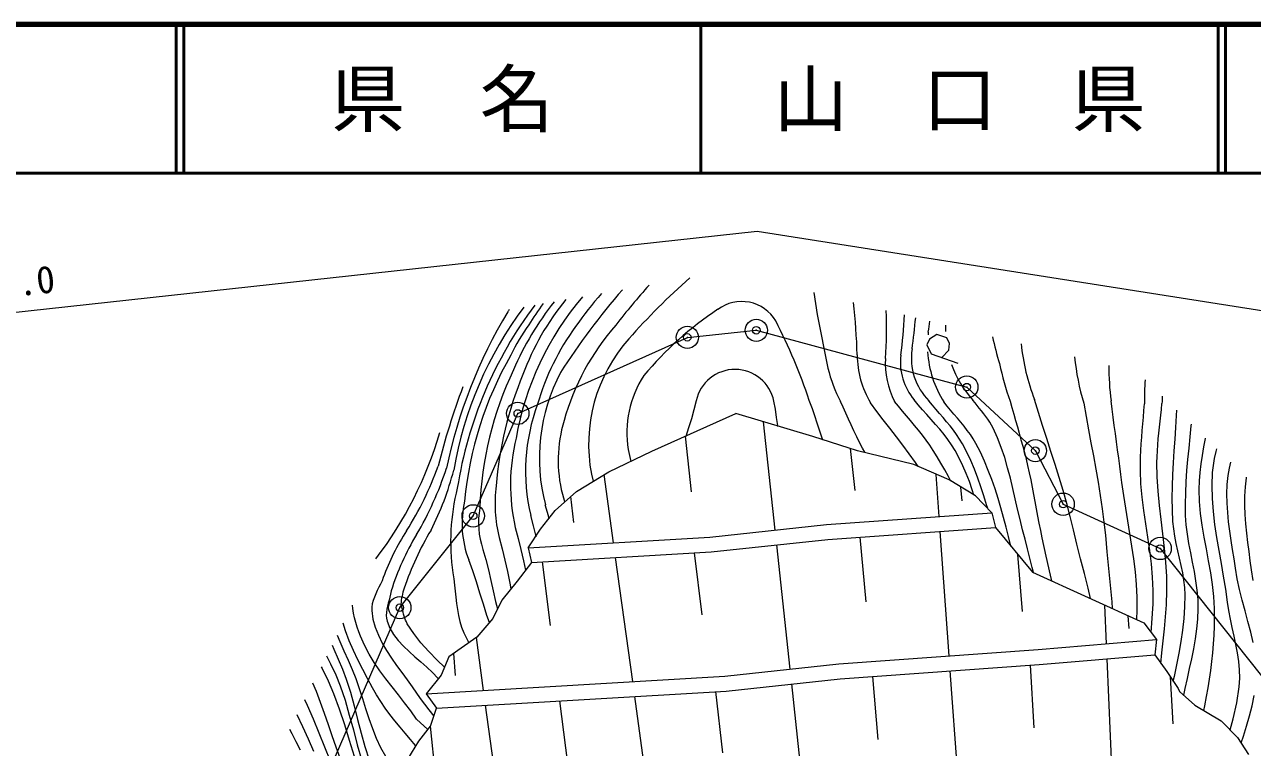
# Model space of a CAD drawing. Units: millimetres, scale not verified. Extents: x 40000 to 680000, y 20000 to 380000.
# Drawn here: x 287554 to 370049, y 331402 to 380000 of the extents above; entities that cross this region are included whole.
import ezdxf
from ezdxf.enums import TextEntityAlignment as Align

# ---------------------------------------------------------------- set-up
doc = ezdxf.new("R2010")
doc.units = ezdxf.units.MM
doc.header["$LTSCALE"] = 1000
doc.header["$PDMODE"] = 32
doc.header["$PDSIZE"] = 500
for name, color, linetype, lineweight in [('M-BGD', 7, 'Continuous', 13), ('M-BMK-ROW', 30, 'Continuous', 13), ('M-STR-HTXT', 7, 'Continuous', 13), ('M-TTL', 2, 'Continuous', 140), ('M-TTL-LINE', 7, 'Continuous', 50), ('M-TTL-TXT', 7, 'Continuous', 13)]:
    doc.layers.add(name, color=color, linetype=linetype, lineweight=lineweight)
doc.styles.add('ＭＳ ゴシック', font='')
doc.styles.get('ＭＳ ゴシック').set_extended_font_data('MS Gothic')

msp = doc.modelspace()

# ---------------------------------------------------------------- linework, layer by layer
at = {"layer": 'M-BGD'}
for p, q in [((360621, 354148), (360547, 354697)), ((360696, 353599), (360621, 354148)), ((362727, 353601), (362763, 354047)), ((362763, 354047), (362793, 354493)), ((364948, 354087), (364931, 353709)), ((329690, 351310), (335334, 353847)), ((340512, 352317), (335334, 353847)), ((337984, 346010), (337199, 353296)), ((360770, 353049), (360696, 353599)), ((362651, 352709), (362689, 353155)), ((362689, 353155), (362727, 353601)), ((364931, 353709), (364885, 352918)), ((365936, 353027), (365945, 353128)), ((332353, 348576), (331951, 352326)), ((343508, 351344), (340512, 352317)), ((360845, 352500), (360770, 353049)), ((360920, 351951), (360845, 352500)), ((362580, 351816), (362613, 352262)), ((362613, 352262), (362651, 352709)), ((364885, 352918), (364833, 352126)), ((365788, 351521), (365863, 352274)), ((365863, 352274), (365936, 353027)), ((343358, 348666), (343046, 351494)), ((360994, 351402), (360920, 351951)), ((362551, 351370), (362580, 351816)), ((364833, 352126), (364779, 351335)), ((365716, 350768), (365788, 351521)), ((366690, 351039), (366791, 351610)), ((366791, 351610), (366900, 352180)), ((366900, 352180), (366905, 352205)), ((367606, 351289), (367658, 351480)), ((326810, 349940), (329690, 351310)), ((328112, 351424), (328280, 350614)), ((347289, 350414), (343508, 351344)), ((361068, 350853), (360994, 351402)), ((361141, 350303), (361068, 350853)), ((362520, 350477), (362531, 350924)), ((362531, 350924), (362551, 351370)), ((364779, 351335), (364728, 350543)), ((365652, 350015), (365716, 350768)), ((366602, 350468), (366690, 351039)), ((367423, 350357), (367502, 350825)), ((367502, 350825), (367606, 351289)), ((324630, 348611), (326810, 349940)), ((349670, 349383), (347289, 350414)), ((361213, 349754), (361141, 350303)), ((362521, 350030), (362520, 350477)), ((362560, 349130), (362521, 350030)), ((364728, 350543), (364685, 349752)), ((365599, 349262), (365652, 350015)), ((366484, 349321), (366532, 349895)), ((366532, 349895), (366602, 350468)), ((367341, 349009), (367373, 349883)), ((367373, 349883), (367423, 350357)), ((325636, 349772), (325760, 349300)), ((327127, 345156), (326496, 349748)), ((348998, 346928), (348793, 349762)), ((351447, 348308), (349670, 349383)), ((361283, 349204), (361213, 349754)), ((361401, 348348), (361283, 349204)), ((362642, 348232), (362560, 349130)), ((364655, 348961), (364642, 348170)), ((364685, 349752), (364655, 348961)), ((365564, 348508), (365599, 349262)), ((366463, 348744), (366484, 349321)), ((367363, 348135), (367341, 349009)), ((369628, 349529), (369558, 348914)), ((369637, 349576), (369628, 349529)), ((323212, 347327), (324630, 348611)), ((324456, 346520), (324251, 348268)), ((350554, 347977), (350455, 348908)), ((352540, 347184), (351447, 348308)), ((361535, 347493), (361401, 348348)), ((362754, 347335), (362642, 348232)), ((364642, 348170), (364651, 347380)), ((365549, 347754), (365564, 348508)), ((366484, 347939), (366463, 348744)), ((367431, 347262), (367363, 348135)), ((369523, 348296), (369518, 347676)), ((369558, 348914), (369523, 348296)), ((322226, 346068), (323212, 347327)), ((361677, 346638), (361535, 347493)), ((362884, 346439), (362754, 347335)), ((364651, 347380), (364687, 346590)), ((365560, 347000), (365549, 347754)), ((366556, 347138), (366484, 347939)), ((369518, 347676), (369540, 347055)), ((352540, 347184), (352777, 346198)), ((361820, 345783), (361677, 346638)), ((364687, 346590), (364735, 346092)), ((365603, 346368), (365560, 347000)), ((366666, 346339), (366556, 347138)), ((367533, 346391), (367431, 347262)), ((369540, 347055), (369584, 346434)), ((321381, 344818), (322226, 346068)), ((349675, 337552), (349070, 345930)), ((352777, 346198), (355270, 343190)), ((361957, 344928), (361820, 345783)), ((363020, 345543), (362884, 346439)), ((364735, 346092), (364812, 345597)), ((365680, 345738), (365603, 346368)), ((365782, 345110), (365680, 345738)), ((366802, 345541), (366666, 346339)), ((367662, 345519), (367533, 346391)), ((369584, 346434), (369644, 345812)), ((369644, 345812), (369717, 345191)), ((321381, 344818), (333584, 345536)), ((338991, 336664), (338091, 345016)), ((344107, 341189), (343705, 345543)), ((362081, 344072), (361957, 344928)), ((363149, 344648), (363020, 345543)), ((364812, 345597), (364909, 345104)), ((364909, 345104), (365018, 344613)), ((365901, 344483), (365782, 345110)), ((366952, 344744), (366802, 345541)), ((367808, 344648), (367662, 345519)), ((369717, 345191), (369798, 344570)), ((321381, 344818), (321616, 343831)), ((321616, 343831), (333691, 344542)), ((328410, 335826), (327264, 344164)), ((333078, 340313), (332555, 344475)), ((354600, 340538), (354284, 344379)), ((362184, 343215), (362081, 344072)), ((363261, 343752), (363149, 344648)), ((365018, 344613), (365132, 344122)), ((365132, 344122), (365243, 343631)), ((366025, 343856), (365901, 344483)), ((367105, 343948), (366952, 344744)), ((367963, 343778), (367808, 344648)), ((369798, 344570), (369883, 343952)), ((321616, 343831), (320655, 342574)), ((322899, 339610), (322347, 343874)), ((355270, 343190), (362746, 339781)), ((362260, 342357), (362184, 343215)), ((363343, 342856), (363261, 343752)), ((365243, 343631), (365343, 343139)), ((366147, 343230), (366025, 343856)), ((366255, 342603), (366147, 343230)), ((367249, 343150), (367105, 343948)), ((368116, 342908), (367963, 343778)), ((369883, 343952), (369966, 343336)), ((369966, 343336), (370083, 342634)), ((311470, 342384), (311363, 342166)), ((311569, 342604), (311470, 342384)), ((311655, 342825), (311569, 342604)), ((320655, 342574), (319626, 341313)), ((363383, 341958), (363343, 342856)), ((365343, 343139), (365425, 342645)), ((365425, 342645), (365481, 342150)), ((366341, 341975), (366255, 342603)), ((367370, 342351), (367249, 343150)), ((368258, 342037), (368116, 342908)), ((311149, 341728), (311054, 341508)), ((311254, 341947), (311149, 341728)), ((311363, 342166), (311254, 341947)), ((312149, 341716), (312101, 341511)), ((312184, 341920), (312149, 341716)), ((362301, 341497), (362260, 342357)), ((363369, 341059), (363383, 341958)), ((365481, 342150), (365503, 341651)), ((365503, 341651), (365486, 340863)), ((366395, 341345), (366341, 341975)), ((367459, 341550), (367370, 342351)), ((367502, 340745), (367459, 341550)), ((368382, 341167), (368258, 342037)), ((310882, 340833), (310881, 340601)), ((310914, 341061), (310882, 340833)), ((310974, 341286), (310914, 341061)), ((311054, 341508), (310974, 341286)), ((311937, 340894), (311893, 340689)), ((311990, 341100), (311937, 340894)), ((312046, 341305), (311990, 341100)), ((312101, 341511), (312046, 341305)), ((319626, 341313), (319014, 340076)), ((360251, 338368), (360140, 340969)), ((362300, 340636), (362301, 341497)), ((363290, 339759), (363369, 341059)), ((365486, 340863), (365432, 340078)), ((366376, 340037), (366407, 340712)), ((366407, 340712), (366395, 341345)), ((367506, 340150), (367502, 340745)), ((368467, 340598), (368382, 341167)), ((310881, 340601), (310963, 340032)), ((310963, 340032), (311114, 339481)), ((311862, 340485), (311851, 340283)), ((311851, 340283), (311865, 340083)), ((311893, 340689), (311862, 340485)), ((311865, 340083), (311908, 339885)), ((311908, 339885), (312095, 339416)), ((319014, 340076), (317930, 338812)), ((361760, 339400), (361703, 340256)), ((362275, 339995), (362300, 340636)), ((365432, 340078), (365344, 339295)), ((366311, 339366), (366376, 340037)), ((367495, 339554), (367506, 340150)), ((368575, 340030), (368467, 340598)), ((368695, 339462), (368575, 340030)), ((309121, 339232), (308966, 339762)), ((309363, 338574), (309121, 339232)), ((311114, 339481), (311324, 338945)), ((312095, 339416), (312348, 338985)), ((362746, 339781), (363612, 338649)), ((363238, 339137), (363290, 339759)), ((365344, 339295), (365230, 338514)), ((366217, 338697), (366311, 339366)), ((367470, 338959), (367495, 339554)), ((368819, 338894), (368695, 339462)), ((308215, 338279), (308334, 338014)), ((308561, 338961), (308736, 338533)), ((308736, 338533), (309013, 337903)), ((309643, 337924), (309363, 338574)), ((311324, 338945), (311582, 338423)), ((311582, 338423), (311879, 337913)), ((312348, 338985), (312656, 338585)), ((312656, 338585), (313006, 338209)), ((317930, 338812), (316060, 337501)), ((318397, 335237), (317909, 338787)), ((355646, 337983), (363612, 338649)), ((363612, 338649), (363490, 337635)), ((365230, 338514), (365095, 337735)), ((366102, 338030), (366217, 338697)), ((367381, 337770), (367432, 338364)), ((367432, 338364), (367470, 338959)), ((368939, 338327), (368819, 338894)), ((369046, 337759), (368939, 338327)), ((307850, 337557), (308117, 337020)), ((308334, 338014), (308633, 337344)), ((309013, 337903), (309294, 337276)), ((309950, 337283), (309643, 337924)), ((311879, 337913), (312205, 337413)), ((312205, 337413), (312548, 336921)), ((313006, 338209), (313386, 337849)), ((313386, 337849), (313784, 337499)), ((313784, 337499), (314188, 337152)), ((316060, 337501), (315539, 336270)), ((316502, 336237), (316384, 337728)), ((355718, 336986), (363490, 337635)), ((363490, 337635), (364301, 336499)), ((365095, 337735), (364944, 336957)), ((365969, 337365), (366102, 338030)), ((367319, 337176), (367381, 337770)), ((369131, 337191), (369046, 337759)), ((308117, 337020), (308460, 336282)), ((308633, 337344), (308917, 336674)), ((308917, 336674), (309169, 336003)), ((309294, 337276), (309566, 336650)), ((309566, 336650), (309814, 336026)), ((310274, 336650), (309950, 337283)), ((310604, 336027), (310274, 336650)), ((312548, 336921), (312900, 336436)), ((314188, 337152), (314586, 336801)), ((314586, 336801), (314965, 336438)), ((355375, 332727), (355129, 336944)), ((360651, 328969), (360294, 337368)), ((364944, 336957), (364783, 336180)), ((365677, 336037), (365825, 336701)), ((365825, 336701), (365969, 337365)), ((367164, 335993), (367246, 336584)), ((367246, 336584), (367319, 337176)), ((369185, 336623), (369131, 337191)), ((369199, 336053), (369185, 336623)), ((308460, 336282), (308759, 335541)), ((309169, 336003), (309447, 335118)), ((309814, 336026), (310044, 335370)), ((310931, 335415), (310604, 336027)), ((312900, 336436), (313250, 335955)), ((313250, 335955), (313587, 335477)), ((315539, 336270), (314543, 335011)), ((314543, 335011), (334591, 336190)), ((314965, 336438), (315314, 336057)), ((315314, 336057), (315343, 336022)), ((344897, 331938), (344537, 336179)), ((350353, 328177), (349747, 336555)), ((364301, 336499), (365060, 335358)), ((364720, 332979), (364545, 336157)), ((364783, 336180), (364709, 335833)), ((365528, 335374), (365677, 336037)), ((367073, 335404), (367164, 335993)), ((369166, 335483), (369199, 336053)), ((307176, 335172), (306921, 335722)), ((307446, 334425), (307176, 335172)), ((308759, 335541), (309083, 334573)), ((309447, 335118), (309695, 334210)), ((310044, 335370), (310260, 334700)), ((311195, 334946), (310931, 335415)), ((311480, 334492), (311195, 334946)), ((313587, 335477), (314137, 334697)), ((314543, 335011), (315222, 334050)), ((315222, 334050), (334698, 335196)), ((334477, 331030), (333987, 335154)), ((339998, 327318), (339098, 335670)), ((365060, 335358), (365154, 335174)), ((365154, 335174), (366186, 334248)), ((365432, 334925), (365528, 335374)), ((366974, 334816), (367073, 335404)), ((369005, 334398), (369166, 335483)), ((306366, 334626), (306541, 334242)), ((306541, 334242), (306946, 333316)), ((307709, 333675), (307446, 334425)), ((309083, 334573), (309372, 333583)), ((309695, 334210), (309929, 333292)), ((310260, 334700), (310471, 334024)), ((311784, 334048), (311480, 334492)), ((314137, 334697), (314707, 333930)), ((319680, 325908), (318533, 334245)), ((324060, 330334), (323527, 334539)), ((329693, 326497), (328546, 334834)), ((366186, 334248), (367958, 333192)), ((366793, 333886), (366859, 334202)), ((366859, 334202), (366974, 334816)), ((368762, 333330), (369005, 334398)), ((305852, 333612), (306224, 332819)), ((306946, 333316), (307333, 332383)), ((307968, 332924), (307709, 333675)), ((309372, 333583), (309643, 332582)), ((309929, 333292), (310163, 332372)), ((310471, 334024), (310687, 333349)), ((310687, 333349), (310919, 332682)), ((312104, 333615), (311784, 334048)), ((312436, 333190), (312104, 333615)), ((313889, 333303), (314646, 332602)), ((314707, 333930), (315042, 333501)), ((314817, 332825), (315222, 334050)), ((368543, 332590), (368762, 333330)), ((305355, 332630), (305500, 332350)), ((306224, 332819), (306599, 331990)), ((308226, 332172), (307968, 332924)), ((309643, 332582), (309911, 331578)), ((310919, 332682), (311174, 332031)), ((312778, 332771), (312436, 333190)), ((313126, 332357), (312778, 332771)), ((314053, 331825), (314817, 332825)), ((315198, 329153), (314822, 332832)), ((367958, 333192), (369042, 332078)), ((305500, 332350), (305786, 331793)), ((305786, 331793), (306069, 331235)), ((306599, 331990), (306967, 331156)), ((307333, 332383), (307707, 331444)), ((308486, 331421), (308226, 332172)), ((310163, 332372), (310415, 331462)), ((311174, 332031), (311465, 331403)), ((313064, 330219), (314053, 331825)), ((313478, 331946), (313126, 332357)), ((313830, 331536), (313478, 331946)), ((369042, 332078), (369782, 330936)), ((307707, 331444), (308075, 330501)), ((308752, 330672), (308486, 331421)), ((309911, 331578), (310193, 330583)), ((310415, 331462), (310699, 330571)), ((311465, 331403), (311799, 330805)), ((313856, 331505), (313830, 331536))]:
    msp.add_line(p, q, dxfattribs=at)
for points in [[(340586, 361982), (340802, 360515), (341521, 356892)], [(349183, 357622), (349644, 358106), (349707, 358560), (349527, 358939), (348845, 359154), (348345, 358843), (348183, 358462), (348475, 357872), (350262, 357241)], [(351341, 348372), (351225, 348725), (351029, 349270), (350818, 349809), (350588, 350340), (350338, 350860), (350066, 351369), (349840, 351743), (349593, 352102), (349329, 352450), (349052, 352789), (348766, 353121), (348473, 353450), (348178, 353776), (347884, 354104), (347595, 354434), (347315, 354771)], [(355338, 343159), (355258, 343490), (355099, 344127), (354938, 344762), (354774, 345397), (354610, 346031), (354438, 346723), (354275, 347420), (354116, 348118), (353955, 348816), (353786, 349512), (353604, 350203), (353403, 350886), (353178, 351560), (352922, 352223), (352630, 352871), (352522, 353076), (352402, 353274), (352272, 353467), (352136, 353655), (351993, 353840), (351847, 354023), (351700, 354205), (351554, 354387), (351410, 354572), (351271, 354758)], [(359164, 341414), (359007, 342113), (358762, 343098), (358508, 344079), (358259, 345058), (358027, 346032), (357814, 346920), (357581, 347803), (357331, 348681), (357067, 349556), (356793, 350428), (356514, 351299), (356232, 352169), (355951, 353040), (355675, 353911), (355407, 354785)], [(332678, 354703), (332528, 354100), (332353, 353499), (332163, 352898), (331972, 352306)], [(338163, 352984), (338156, 353036), (338083, 353587), (338001, 354134), (337902, 354676)], [(341180, 352063), (341111, 352261), (340955, 352734), (340802, 353210), (340648, 353684), (340487, 354155), (340274, 354731)], [(344002, 351251), (343851, 351518), (343651, 351903), (343460, 352292), (343276, 352685), (343096, 353081), (342918, 353478), (342739, 353874), (342557, 354268), (342368, 354659)], [(347592, 350282), (347407, 350566), (346995, 351150), (346567, 351724), (346127, 352292), (345684, 352858), (345242, 353425), (344809, 353997), (344391, 354577)], [(349790, 349310), (349626, 349624), (349380, 350068), (349125, 350507), (348863, 350941), (348598, 351370), (348368, 351720), (348127, 352062), (347875, 352396), (347615, 352725), (347350, 353050), (347080, 353372), (346809, 353693), (346539, 354014), (346272, 354338), (346010, 354665)], [(352264, 347468), (352192, 347710), (352005, 348316), (351808, 348918), (351597, 349514), (351370, 350104), (351125, 350685), (350857, 351255), (350566, 351814), (350379, 352128), (350177, 352431), (349962, 352726), (349735, 353014), (349501, 353296), (349263, 353576), (349022, 353854), (348783, 354133), (348547, 354414), (348318, 354700)], [(353828, 344930), (353661, 345576), (353500, 346221), (353332, 346865), (353154, 347507), (352964, 348147), (352761, 348781), (352541, 349410), (352304, 350031), (352047, 350643), (351768, 351244), (351465, 351834), (351288, 352138), (351096, 352432), (350890, 352717), (350675, 352996), (350452, 353270), (350224, 353540), (349994, 353810), (349765, 354080), (349540, 354353), (349322, 354629)], [(353773, 354679), (353891, 354247), (354011, 353815), (354133, 353383), (354255, 352951), (354376, 352520), (354495, 352088), (354613, 351655), (354727, 351221), (354836, 350787), (354941, 350351), (355050, 349868), (355153, 349385), (355251, 348900), (355347, 348415), (355439, 347929), (355529, 347443), (355619, 346956), (355709, 346470), (355801, 345984), (355894, 345498), (356160, 344255), (356458, 342984), (356545, 342608)], [(358717, 354537), (358868, 353650), (359028, 352765), (359194, 351880), (359360, 350996), (359524, 350111), (359682, 349225), (359828, 348338), (359961, 347449), (360075, 346558), (360166, 345664), (360271, 344550), (360385, 343430), (360497, 342308), (360596, 341183), (360625, 340748)], [(363885, 337051), (363971, 337757), (364132, 339376), (364266, 340991), (364306, 341945), (364290, 342901), (364230, 343855), (364139, 344810), (364029, 345766), (363913, 346721), (363803, 347677), (363711, 348633), (363650, 349590), (363633, 350548), (363642, 350947), (363662, 351346), (363690, 351744), (363724, 352143), (363764, 352541), (363806, 352938), (363849, 353336), (363892, 353734), (363933, 354132), (363969, 354530)], [(370092, 338448), (369933, 339163), (369750, 339876), (369555, 340589), (369362, 341302), (369180, 342017), (369023, 342735), (368902, 343457), (368812, 344077), (368716, 344700), (368620, 345323), (368529, 345948), (368449, 346573), (368386, 347198), (368346, 347822), (368334, 348446), (368356, 349068), (368417, 349689), (368504, 350181), (368603, 350571)], [(323689, 348429), (323832, 347927), (323840, 347896)], [(322807, 346771), (322757, 346964), (322542, 347707)], [(321931, 345572), (321927, 345588), (321754, 346301), (321560, 347006)], [(333584, 345536), (341427, 346381), (352540, 347184)], [(320518, 346193), (320720, 345453), (320901, 344704), (321070, 343950), (321208, 343316)], [(333691, 344542), (341516, 345385), (352777, 346198)], [(319446, 345515), (319650, 344760), (319827, 343994), (319990, 343222), (320149, 342448), (320229, 342076)], [(318344, 344717), (318541, 344029), (318716, 343332), (318879, 342629), (319039, 341924), (319204, 341223), (319335, 340724)], [(318780, 339803), (318617, 340281), (318378, 341030), (318145, 341781), (317909, 342532), (317661, 343275), (317392, 344008)], [(316334, 343135), (316399, 342730), (316450, 342321), (316494, 341909), (316536, 341496), (316582, 341085), (316638, 340677), (316708, 340274), (316800, 339877), (316919, 339489), (317070, 339111), (317403, 338442)], [(313889, 333303), (313500, 333855), (313091, 334397), (312673, 334934), (312251, 335469), (311835, 336007), (311432, 336552), (311050, 337108), (310698, 337679), (310383, 338270), (310114, 338885), (310002, 339183), (309896, 339488), (309800, 339799), (309716, 340113), (309648, 340431), (309599, 340749), (309579, 340973)], [(315761, 336794), (315264, 337273), (314711, 337844), (314188, 338437), (313705, 339060), (313270, 339721), (313204, 339842), (313148, 339967), (313099, 340096), (313056, 340227), (313018, 340361), (312982, 340495), (312948, 340631), (312913, 340766), (312875, 340900), (312834, 341032)], [(334591, 336190), (342269, 337017), (355646, 337983)], [(307481, 336830), (307546, 336706), (307956, 335871), (308313, 335031), (308688, 333995), (309038, 332943), (309373, 331884), (309708, 330824), (310053, 329770), (310422, 328727), (310826, 327704), (311278, 326706), (311574, 326147)], [(334698, 335196), (342359, 336021), (355718, 336986)], [(369299, 331715), (369438, 332158), (369650, 332837), (369849, 333517), (370026, 334199), (370169, 334886)]]:
    msp.add_lwpolyline(points, dxfattribs=at)
for centre, radius, start, end in [((363238, 331289), 47065, 138.99187, 147.46462), ((362597, 332786), 44456, 138.08016, 142.58944), ((364198, 326920), 48171, 131.56106, 138.44817), ((339290, 348609), 20582, 141.68976, 156.59632), ((340319, 348728), 20048, 139.68071, 170.03306), ((337064, 350638), 17050, 140.40301, 160.02179), ((344628, 345830), 24381, 138.69099, 145.31823), ((335728, 358714), 2667, 30.62862, 126.62342), ((348839, 343326), 33644, 148.94208, 168.26856), ((341634, 345703), 25616, 143.30813, 170.25577), ((344022, 344498), 27736, 143.13473, 170.99671), ((332584, 352933), 14764, 147.63074, 148.33484), ((336457, 350705), 17568, 143.16665, 148.75992), ((346994, 341466), 23265, 123.54852, 140.04946), ((292321, 355990), 51209, 2.01557, 5.97889), ((319529, 359510), 25939, 355.6681, 2.81536), ((330961, 352781), 11842, 143.55078, 155.11196), ((338354, 349706), 17020, 144.02779, 163.72569), ((339514, 348999), 16312, 138.56238, 164.45083), ((304932, 342984), 37243, 18.3844, 27.31279), ((317687, 361726), 29005, 352.15477, 357.53946), ((299138, 364831), 48499, 352.13322, 354.6312), ((-239520, 444898), 593989, 351.71742, 351.78827), ((356488, 359516), 7061, 177.71982, 181.1553), ((336132, 351770), 10684, 138.34553, 190.77991), ((355209, 358408), 6996, 172.42424, 173.94167), ((366577, 361681), 14234, 190.79043, 198.33665), ((351176, 357562), 4044, 171.02032, 225.04498), ((369150, 360058), 14720, 185.90178, 200.98825), ((341257, 345712), 24246, 150.19021, 174.68952), ((349790, 357807), 6292, 180.15017, 210.89085), ((350942, 357227), 5558, 176.65583, 207.44753), ((350428, 357332), 4031, 173.80554, 219.44322), ((355209, 358408), 6996, 183.41619, 212.69259), ((374662, 359325), 16649, 185.74651, 196.71496), ((341869, 346644), 23742, 154.71615, 177.90924), ((342898, 347262), 23716, 157.17017, 175.79798), ((334616, 350831), 12471, 152.44004, 194.50762), ((335131, 352548), 7109, 147.14909, 189.09997), ((335287, 354147), 2668, 11.44624, 167.97327), ((352599, 359817), 11458, 194.79098, 206.75396), ((356488, 359516), 7061, 199.65965, 222.36528), ((369616, 360477), 16871, 191.18942, 200.10078), ((379480, 357067), 19081, 179.93368, 187.13666), ((359307, 339547), 45259, 159.16318, 166.2551), ((385696, 354741), 22905, 176.54267, 180.61931), ((387324, 353738), 23368, 176.88309, 178.05825), ((334197, 349985), 12983, 159.76408, 193.26506), ((332614, 350700), 9210, 163.14323, 194.27727), ((290715, 359770), 25764, 322.50571, 343.78548), ((333566, 349074), 13363, 166.48416, 192.45482), ((293262, 358416), 23526, 328.05475, 339.82155), ((294863, 356986), 22113, 329.33868, 342.03874), ((297752, 354807), 19237, 332.80133, 345.64927), ((328351, 347775), 9187, 172.34025, 194.24641), ((330883, 345245), 14702, 165.8527, 188.25342), ((323871, 346446), 6923, 167.40741, 200.62446), ((323783, 346513), 5728, 169.97903, 198.27156), ((326292, 337472), 15586, 146.96698, 159.91111), ((328330, 336953), 16892, 148.77819, 162.89932), ((332675, 335430), 20721, 149.28452, 161.2104), ((317222, 340674), 4402, 161.0388, 175.34038)]:
    msp.add_arc(centre, radius, start, end, dxfattribs=at)
at = {"layer": 'M-BMK-ROW'}
msp.add_lwpolyline([(294475, 302870), (304039, 304261), (306954, 309465), (309778, 321479), (307452, 326245), (308085, 329987), (312763, 340801), (317699, 346969), (320688, 353859), (332084, 358971), (336715, 359446), (350859, 355630), (355466, 351353), (357330, 347753), (363845, 344779), (374060, 331943), (373390, 328125), (379050, 321365), (378924, 318459), (385985, 315739), (390643, 310643), (398291, 310132), (408425, 309154), (428404, 306249)], dxfattribs=at)
for centre in [(332084, 358971), (336715, 359446), (350859, 355630), (320688, 353859), (355466, 351353), (357330, 347753), (317699, 346969), (363845, 344779), (312763, 340801)]:
    msp.add_circle(centre, 750, dxfattribs=at)
for p in [(336715, 359446), (332084, 358971), (350859, 355630), (320688, 353859), (355466, 351353), (357330, 347753), (317699, 346969), (363845, 344779), (312763, 340801)]:
    msp.add_point(p, dxfattribs=at)
at = {"layer": 'M-STR-HTXT'}
msp.add_lwpolyline([(83660, 338425), (336763, 366100), (577758, 328199)], dxfattribs=at)
at = {"layer": 'M-TTL'}
msp.add_line((680000, 380000), (40000, 380000), dxfattribs=at)
at = {"layer": 'M-TTL-LINE'}
for p, q in [((297750, 380000), (297750, 370000)), ((298250, 380000), (298250, 370000)), ((333000, 380000), (333000, 370000)), ((367750, 380000), (367750, 370000)), ((368250, 380000), (368250, 370000)), ((40000, 370000), (680000, 370000))]:
    msp.add_line(p, q, dxfattribs=at)

# ---------------------------------------------------------------- texts
at = {"layer": 'M-STR-HTXT', "style": 'ＭＳ ゴシック'}
msp.add_text('側\u3000溝\u3000\u3000L=500.0', height=1833, rotation=6.24, dxfattribs=at).set_placement((268636, 359160), align=Align.BOTTOM_LEFT)
at = {"layer": 'M-TTL-TXT', "style": 'ＭＳ ゴシック'}
for s, p in [('県\u3000名', (315625, 375000)), ('山\u3000口\u3000県', (350375, 375000))]:
    msp.add_text(s, height=3666, dxfattribs=at).set_placement(p, align=Align.MIDDLE_CENTER)

doc.saveas('drawing.dxf')
